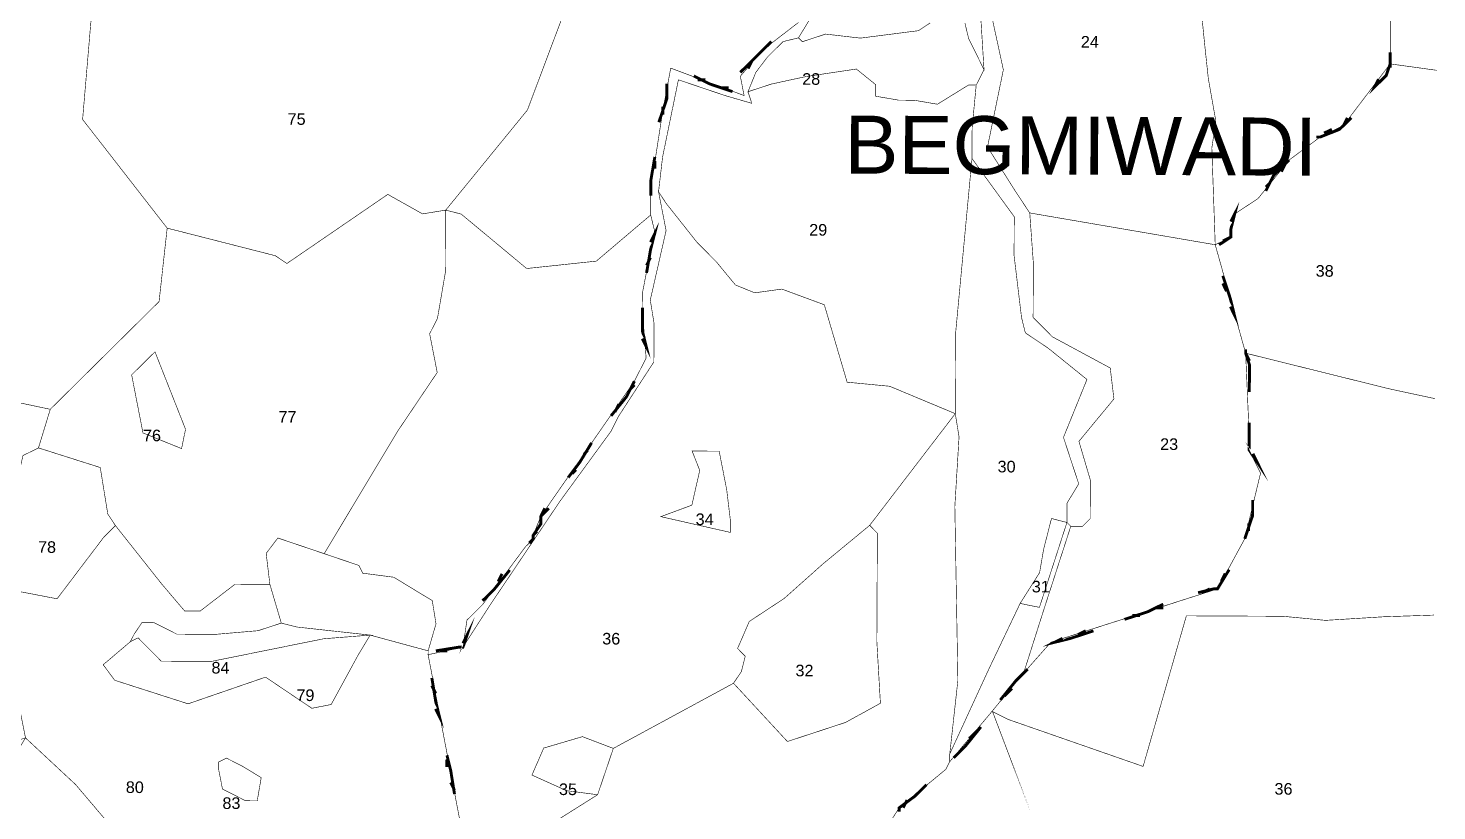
# Model space of a CAD drawing. Header units: metres. Extents: x 318080 to 326887, y 1838772 to 1852662.
# Drawn here: x 325251 to 326720, y 1850601 to 1851417 of the extents above; entities that cross this region are included whole.
import ezdxf

# ---------------------------------------------------------------- set-up
doc = ezdxf.new("R2010")
doc.units = ezdxf.units.M
doc.header["$MEASUREMENT"] = 0
for name, color, linetype in [('SURVEY NO.', 7, 'Continuous'), ('SURVEY PLOT BOUNDARY', 35, 'Continuous'), ('VILLAGE BOUNDARY', 212, 'Continuous'), ('VILLAGE NAME', 3, 'Continuous')]:
    doc.layers.add(name, color=color, linetype=linetype)
doc.styles.add('PDF Arial', font='arial.ttf')
doc.styles.get("Standard").update_dxf_attribs({"font": 'arial.ttf'})

# ---------------------------------------------------------------- blocks, each defined once
blk = doc.blocks.new('22')
at = {"layer": 'SURVEY PLOT BOUNDARY', "lineweight": 18, "const_width": 0.6051104017541854}
for points in [[(326296.3839744861, 1850599.286286938), (326256.5517394994, 1850704.373801677), (326272.6477257683, 1850696.227409682), (326413.594866467, 1850647.135450828), (326458.7232856736, 1850804.261837141), (326559.5662868864, 1850803.776370264), (326603.9177520532, 1850799.528406231), (326664.4429745309, 1850803.271484874), (326716.891029228, 1850805.036221563), (326664.4429745309, 1850803.271484874), (326603.9177520532, 1850799.528406231), (326559.5662868864, 1850803.776370264), (326458.7232856736, 1850804.261837141), (326413.594866467, 1850647.135450828), (326272.6477257683, 1850696.227409682), (326256.5517394994, 1850704.373801677), (326296.3839744861, 1850599.286286938)], [(326073.9078754152, 1850471.254749425), (326159.2568809698, 1850603.980880822), (326207.8557558598, 1850644.091444327), (326211.9282857913, 1850652.140743352), (326252.4985472757, 1850700.358861826), (326289.0157005785, 1850744.562040044), (326317.4071317261, 1850776.700979388), (326491.1289815028, 1850832.346999203), (326519.6175218047, 1850884.657816432), (326536.0825213224, 1850953.164241043), (326524.097908485, 1850977.4286496), (326524.1755954847, 1850993.566084675), (326520.5497658019, 1851078.307037333), (326669.6225446136, 1851041.279317759), (326717.9781365083, 1851030.854224663), (326669.6225446136, 1851041.279317759), (326520.5497658019, 1851078.307037333), (326504.6867564901, 1851134.865734957), (326488.823747583, 1851191.424516624), (326504.9975048937, 1851199.4155593), (326509.1477218251, 1851223.602293399), (326533.4277795412, 1851239.623216181), (326565.8917406203, 1851279.811454549), (326598.2780146996, 1851303.862257841), (326622.5386506658, 1851315.848821854), (326671.2539720132, 1851380.165538377), (326719.6275545931, 1851373.477537923), (326671.2539720132, 1851380.165538377), (326671.7395161664, 1851481.024591638)], [(326252.0578857969, 1851446.734904686), (326267.8432077043, 1851374.038687943), (326251.3198588946, 1851293.429187431), (326279.3422767932, 1851248.915310168), (326295.3605760623, 1851224.631483098), (326299.1418637869, 1851172.165400186), (326298.8699588832, 1851115.684293381), (326318.941450376, 1851095.415406162), (326379.2918771041, 1851062.849255885), (326383.1701895363, 1851030.554967222), (326346.6531202756, 1850986.351788599), (326358.5600461133, 1850945.949944967), (326358.3658286139, 1850905.606357279), (326350.2595282086, 1850897.576477173), (326338.1583848714, 1850897.634733117), (326334.1440361476, 1850901.688510804), (326334.2411448973, 1850921.860304648), (326346.4394810263, 1850941.973842143), (326330.5376282146, 1850990.46382223), (326355.031241138, 1851050.862691873), (326314.8494146524, 1851083.331748774), (326290.7248149779, 1851099.585695737), (326286.7688155461, 1851115.742549326), (326279.0121070442, 1851180.331211099), (326279.2063245436, 1851220.674798786), (326235.1266798339, 1851281.403785986), (326235.2820538334, 1851313.678656137), (326239.5294635565, 1851358.037183675), (326247.6746074617, 1851374.135781319), (326243.9321636416, 1851434.67066581)], [(326671.7395161664, 1851481.024591638), (326671.2539720132, 1851380.165538377), (326622.5386506658, 1851315.848821854), (326598.2780146996, 1851303.862257841), (326565.8917406203, 1851279.811454549), (326533.4277795412, 1851239.623216181), (326509.1477218251, 1851223.602293399), (326504.9975048937, 1851199.4155593), (326488.823747583, 1851191.424516624), (326485.2756048999, 1851292.302904357), (326489.4452435811, 1851320.523997224), (326481.5915099671, 1851364.940780707), (326477.7325352428, 1851401.269428544), (326470.0341760329, 1851477.961166219)], [(326470.0341760329, 1851477.961166219), (326477.7325352428, 1851401.269428544), (326481.5915099671, 1851364.940780707), (326489.4452435811, 1851320.523997224), (326485.2756048999, 1851292.302904357), (326488.823747583, 1851191.424516624), (326295.3605760623, 1851224.631483098), (326279.3422767932, 1851248.915310168), (326251.3198588946, 1851293.429187431), (326267.8432077043, 1851374.038687943), (326252.0578857969, 1851446.734904686)], [(326054.2891233455, 1851423.480266909), (326017.8496566378, 1851395.414439724), (325993.511417714, 1851367.290440231), (325997.447995396, 1851347.099227874), (325920.9432331069, 1851375.708694244), (325912.6622209943, 1851331.369584814), (325900.1725586162, 1851250.740665788), (325900.0366063666, 1851222.500154406), (325843.3315151135, 1851174.35971039), (325770.6857275488, 1851166.640528923), (325702.3843744148, 1851223.451669243), (325686.2688823538, 1851227.563702874), (325771.4820192964, 1851332.049238442), (325812.3436074345, 1851440.78282249)], [(326243.9321636416, 1851434.67066581), (326247.6746074617, 1851374.135781319), (326231.6950676503, 1851406.488326331), (326227.7390686231, 1851422.645263962)], [(326191.4355545696, 1851422.820032199), (326179.295567328, 1851414.809486564), (326118.7509231005, 1851407.032049153), (326082.4668307969, 1851411.241176159), (326058.2257006228, 1851403.28897051), (326054.2114359411, 1851407.342747792), (326078.6079405193, 1851447.569907633)], [(326078.6079405193, 1851447.569907633), (326054.2114359411, 1851407.342747792), (326038.0571003802, 1851403.386063886), (326021.8444995696, 1851387.326303673), (326009.6656692327, 1851371.247124542), (326001.5011035776, 1851351.114168129), (326005.4766088015, 1851338.991672905), (325977.2793951534, 1851347.196321249), (325928.9524247626, 1851363.566780506), (325912.429159995, 1851282.957279589), (325908.2205937717, 1851246.667469588), (325912.1572554958, 1851226.476256826), (325916.0938331778, 1851206.285044469), (325899.6093274633, 1851133.744177452), (325903.5265674375, 1851109.518605921), (325903.3323499381, 1851069.175018234), (325866.7569313854, 1851012.868763709), (325858.6118715224, 1850996.77016566), (325805.8238521591, 1850924.404150922), (325773.3210475801, 1850876.147195017), (325732.6925204413, 1850815.825916194), (325704.2428240439, 1850771.583900545), (325708.4125467673, 1850799.804993008), (325724.6250635358, 1850815.864753625), (325769.2873611485, 1850876.16661353), (325777.3936615538, 1850884.196493637), (325777.4130833037, 1850888.230852406), (325785.5775649167, 1850908.363809223), (325883.0666409458, 1851049.100317765), (325895.2843147826, 1851073.248214433), (325891.4836893502, 1851121.679938172), (325891.5807985045, 1851141.851816058), (325903.9926898407, 1851206.343300414), (325900.0366063666, 1851222.500154406), (325900.1725586162, 1851250.740665788), (325912.6622209943, 1851331.369584814), (325920.9432331069, 1851375.708694244), (325997.447995396, 1851347.099227874), (325993.511417714, 1851367.290440231), (326017.8496566378, 1851395.414439724), (326054.2891233455, 1851423.480266909)], [(326227.7390686231, 1851422.645263962), (326231.6950676503, 1851406.488326331), (326247.6746074617, 1851374.135781319), (326239.5294635565, 1851358.037183675), (326231.462006651, 1851358.076021106), (326199.0951543217, 1851338.059576582), (326174.9122053552, 1851342.210447644), (326158.7773755865, 1851342.288122102), (326134.5945106623, 1851346.438992759), (326134.652775912, 1851358.542069065), (326114.5618626692, 1851374.776597516), (326062.084591305, 1851366.960323078), (326025.7423177938, 1851359.066373374), (326001.5011035776, 1851351.114168129), (326009.6656692327, 1851371.247124542), (326021.8444995696, 1851387.326303673), (326038.0571003802, 1851403.386063886), (326054.2114359411, 1851407.342747792), (326058.2257006228, 1851403.28897051), (326082.4668307969, 1851411.241176159), (326118.7509231005, 1851407.032049153), (326179.295567328, 1851414.809486564), (326191.4355545696, 1851422.820032199)], [(325711.1838190482, 1850537.552170483), (325667.9005505327, 1850763.68995084), (325704.2428240439, 1850771.583900545), (325732.6925204413, 1850815.825916194), (325773.3210475801, 1850876.147195017), (325805.8238521591, 1850924.404150922), (325858.6118715224, 1850996.77016566), (325866.7569313854, 1851012.868763709), (325903.3323499381, 1851069.175018234), (325903.5265674375, 1851109.518605921), (325899.6093274633, 1851133.744177452), (325916.0938331778, 1851206.285044469), (325912.1572554958, 1851226.476256826), (325908.2205937717, 1851246.667469588), (325916.2297854273, 1851234.52555585), (325948.3053115076, 1851194.026618843), (325968.3768030005, 1851173.757731624), (325988.4288727434, 1851149.454485636), (326008.5586294861, 1851141.288674723), (326036.814108384, 1851145.187102685), (326081.1073078965, 1851128.835978304), (326104.921243614, 1851048.032290636), (326149.2727087808, 1851043.784326603), (326217.7100141644, 1851015.213697664), (326128.4049255404, 1850898.644504303), (326079.8060506504, 1850858.533940797), (326039.2940540112, 1850822.418814587), (326002.8740935003, 1850798.387429808), (325990.6369979136, 1850770.205174371), (325998.665527277, 1850762.097619807), (325994.5541538456, 1850745.979603245), (325986.4284316903, 1850733.91536437), (325861.0529740543, 1850665.933244067), (325828.8414957245, 1850678.191669693), (325788.4460299895, 1850666.282780137), (325776.2089344028, 1850638.1005247), (325812.4346774144, 1850621.788321792), (325844.6849992441, 1850617.598613704), (325711.1643972982, 1850533.517811715)], [(325711.1643972982, 1850533.517811715), (325844.6849992441, 1850617.598613704), (325861.0529740543, 1850665.933244067), (325986.4284316903, 1850733.91536437), (326042.6092197372, 1850673.128121225), (326103.2121292146, 1850693.008634943), (326139.6126679756, 1850713.005660953), (326135.889729543, 1850777.574819767), (326136.433538946, 1850890.536949334), (326128.4049255404, 1850898.644504303), (326217.7100141644, 1851015.213697664), (326221.6271700964, 1850990.988126538), (326217.2438921658, 1850918.389087214), (326220.4035994455, 1850736.823440064), (326211.9671292912, 1850660.209460889), (326211.9282857913, 1850652.140743352), (326207.8557558598, 1850644.091444327), (326159.2568809698, 1850603.980880822), (326073.9078754152, 1850471.254749425)], [(325348.3043886816, 1850571.574721391), (325300.1717202369, 1850628.288851973), (325247.966437414, 1850676.953599894)], [(325216.4540580399, 1850834.4489416), (325280.9353639915, 1850822.035166249), (325329.6506857437, 1850886.351966814), (325341.8101783727, 1850898.396786771), (325389.9234250674, 1850837.64829742), (325413.9898435342, 1850809.291273746), (325430.124673303, 1850809.213599288), (325466.564139606, 1850837.279342432), (325502.8676536595, 1850837.104574194), (325514.7745794972, 1850796.702730563), (325490.5333652809, 1850788.750525318), (325446.1430566142, 1850784.929771814), (325405.8058561291, 1850785.123958565), (325381.6618347047, 1850797.34354676), (325369.5606073255, 1850797.401803108), (325361.4349692123, 1850785.337563829), (325357.3623552386, 1850777.288265209), (325329.009767591, 1850753.218043403), (325341.0333079705, 1850737.022351979), (325417.5574079673, 1850712.447244782), (325498.3677611871, 1850740.299382662), (325546.6170445782, 1850707.79148833), (325566.8050665706, 1850711.728753723), (325595.2936064679, 1850764.039486911), (325607.4918585547, 1850784.15302481), (325667.9199722827, 1850767.724309609), (325667.9005505327, 1850763.68995084), (325711.1838190482, 1850537.552170483)]]:
    blk.add_lwpolyline(points, dxfattribs=at)
for points in [[(325324.5159979306, 1851495.579146007), (325320.2880099574, 1851455.254977237), (325316.0989491216, 1851422.999441558), (325307.5459484676, 1851322.179309771), (325395.743997345, 1851208.790053313), (325387.3075267861, 1851132.175990095), (325273.8195732378, 1851019.757667392), (325136.8090102211, 1851048.658413887), (325015.9139392654, 1851073.447126753), (324915.2069743443, 1851102.173104607), (325061.3142633758, 1851287.05461987), (325146.4884727763, 1851383.471438305), (325227.6095743997, 1851475.873400527), (325264.0296189528, 1851499.904784902)], [(325727.6937012402, 1851453.293691216), (325812.3436074345, 1851440.78282249), (325816.3967156161, 1851444.797762745), (325812.3436074345, 1851440.78282249), (325771.4820192964, 1851332.049238442), (325686.2688823538, 1851227.563702874), (325662.0471739297, 1851223.645855994), (325625.840768626, 1851243.992418075), (325520.6144894825, 1851171.878845628), (325508.5521896453, 1851180.00581911), (325395.743997345, 1851208.790053313), (325307.5459484676, 1851322.179309771), (325316.0989491216, 1851422.999441558), (325320.2880099574, 1851455.254977237), (325320.2491664575, 1851447.1862597), (325320.1520577078, 1851427.014465856), (325348.4075366057, 1851430.912893818), (325396.9869897458, 1851466.989098555), (325453.6143939992, 1851498.992107497), (325518.0762782009, 1851482.543973378), (325578.5432354287, 1851474.183975714), (325679.3085496417, 1851457.561073762)], [(326239.5294635565, 1851358.037183675), (326235.2820538334, 1851313.678656137), (326235.1266798339, 1851281.403785986), (326218.1178709131, 1851099.935231808), (326217.8653881639, 1851047.488567814), (326217.7100141644, 1851015.213697664), (326149.2727087808, 1851043.784326603), (326104.921243614, 1851048.032290636), (326081.1073078965, 1851128.835978304), (326036.814108384, 1851145.187102685), (326008.5586294861, 1851141.288674723), (325988.4288727434, 1851149.454485636), (325968.3768030005, 1851173.757731624), (325948.3053115076, 1851194.026618843), (325916.2297854273, 1851234.52555585), (325908.2205937717, 1851246.667469588), (325912.429159995, 1851282.957279589), (325928.9524247626, 1851363.566780506), (325977.2793951534, 1851347.196321249), (326005.4766088015, 1851338.991672905), (326001.5011035776, 1851351.114168129), (326025.7423177938, 1851359.066373374), (326062.084591305, 1851366.960323078), (326114.5618626692, 1851374.776597516), (326134.652775912, 1851358.542069065), (326134.5945106623, 1851346.438992759), (326158.7773755865, 1851342.288122102), (326174.9122053552, 1851342.210447644), (326199.0951543217, 1851338.059576582), (326231.462006651, 1851358.076021106)], [(326334.1440361476, 1850901.688510804), (326318.0286281288, 1850905.80054403), (326309.8057972238, 1850873.564511311), (326305.6555798879, 1850849.37769317), (326285.3316056458, 1850817.199916395), (326252.731608275, 1850748.771167051), (326211.9671292912, 1850660.209460889), (326220.4035994455, 1850736.823440064), (326217.2438921658, 1850918.389087214), (326221.6271700964, 1850990.988126538), (326217.7100141644, 1851015.213697664), (326217.8653881639, 1851047.488567814), (326218.1178709131, 1851099.935231808), (326235.1266798339, 1851281.403785986), (326279.2063245436, 1851220.674798786), (326279.0121070442, 1851180.331211099), (326286.7688155461, 1851115.742549326), (326290.7248149779, 1851099.585695737), (326314.8494146524, 1851083.331748774), (326355.031241138, 1851050.862691873), (326330.5376282146, 1850990.46382223), (326346.4394810263, 1850941.973842143), (326334.2411448973, 1850921.860304648)], [(325625.840768626, 1851243.992418075), (325662.0471739297, 1851223.645855994), (325686.2688823538, 1851227.563702874), (325686.1717736042, 1851207.39190903), (325685.9581343548, 1851163.013962574), (325677.6577000876, 1851114.640410333), (325669.5125561824, 1851098.541812689), (325677.3857955884, 1851058.15938757), (325636.7572688542, 1850997.83819279), (325559.4950583175, 1850869.107667178), (325511.1680879267, 1850885.478126435), (325498.9892575898, 1850869.398947305), (325502.8676536595, 1850837.104574194), (325466.564139606, 1850837.279342432), (325430.124673303, 1850809.213599288), (325413.9898435342, 1850809.291273746), (325389.9234250674, 1850837.64829742), (325341.8101783727, 1850898.396786771), (325333.8009867171, 1850910.538700509), (325325.9665908109, 1850958.989843165), (325261.5242124013, 1850979.472335648), (325273.8195732378, 1851019.757667392), (325387.3075267861, 1851132.175990095), (325395.743997345, 1851208.790053313), (325508.5521896453, 1851180.00581911), (325520.6144894825, 1851171.878845628)], [(325702.3843744148, 1851223.451669243), (325770.6857275488, 1851166.640528923), (325843.3315151135, 1851174.35971039), (325900.0366063666, 1851222.500154406), (325903.9926898407, 1851206.343300414), (325891.5807985045, 1851141.851816058), (325891.4836893502, 1851121.679938172), (325895.2843147826, 1851073.248214433), (325883.0666409458, 1851049.100317765), (325785.5775649167, 1850908.363809223), (325777.4130833037, 1850888.230852406), (325777.3936615538, 1850884.196493637), (325769.2873611485, 1850876.16661353), (325724.6250635358, 1850815.864753625), (325708.4125467673, 1850799.804993008), (325704.2428240439, 1850771.583900545), (325667.9005505327, 1850763.68995084), (325667.9199722827, 1850767.724309609), (325676.1233814377, 1850795.925983559), (325672.2061414635, 1850820.15155509), (325631.9854714781, 1850844.551894453), (325599.7351496483, 1850848.741602541), (325595.7403067165, 1850856.829738592), (325559.4950583175, 1850869.107667178), (325636.7572688542, 1850997.83819279), (325677.3857955884, 1851058.15938757), (325669.5125561824, 1851098.541812689), (325677.6577000876, 1851114.640410333), (325685.9581343548, 1851163.013962574), (325686.1717736042, 1851207.39190903), (325686.2688823538, 1851227.563702874)], [(326317.4071317261, 1850776.700979388), (326289.0157005785, 1850744.562040044), (326309.4950488202, 1850809.014686969), (326338.1583848714, 1850897.634733117), (326350.2595282086, 1850897.576477173), (326358.3658286139, 1850905.606357279), (326358.5600461133, 1850945.949944967), (326346.6531202756, 1850986.351788599), (326383.1701895363, 1851030.554967222), (326379.2918771041, 1851062.849255885), (326318.941450376, 1851095.415406162), (326298.8699588832, 1851115.684293381), (326299.1418637869, 1851172.165400186), (326295.3605760623, 1851224.631483098), (326488.823747583, 1851191.424516624), (326504.6867564901, 1851134.865734957), (326520.5497658019, 1851078.307037333), (326524.1755954847, 1850993.566084675), (326524.097908485, 1850977.4286496), (326536.0825213224, 1850953.164241043), (326519.6175218047, 1850884.657816432), (326491.1289815028, 1850832.346999203)], [(325216.4540580399, 1850834.4489416), (325247.966437414, 1850676.953599894), (325211.6046581107, 1850665.025291825), (325199.4064060239, 1850644.911753925), (325146.9680622017, 1850645.164196621), (325122.7074262355, 1850633.177632608), (325102.5582477429, 1850637.309084752), (325070.2690824133, 1850633.430075303), (325050.1975909204, 1850653.698962522), (325066.4684569809, 1850681.861799041), (325098.7576223105, 1850685.74080849), (325114.970139079, 1850701.800569108), (325086.6953224733, 1850693.867781972), (325058.4204218254, 1850685.934995241), (325038.1741345831, 1850669.894653542), (325002.0454162791, 1850706.378650698), (324937.8555206187, 1850779.307807175), (324915.2069743443, 1851102.173104607), (325015.9139392654, 1851073.447126753), (325136.8090102211, 1851048.658413887), (325273.8195732378, 1851019.757667392), (325261.5242124013, 1850979.472335648), (325245.3504550905, 1850971.481292973), (325216.5123232897, 1850846.552017906)], [(325358.7024563892, 1851055.659104295), (325378.9681653815, 1851075.733804764), (325383.0213576052, 1851079.748744615), (325414.902666186, 1850998.90621992), (325410.7717869625, 1850978.753844994), (325370.5122734772, 1850995.08546682)], [(325370.5122734772, 1850995.08546682), (325410.7717869625, 1850978.753844994), (325414.902666186, 1850998.90621992), (325383.0213576052, 1851079.748744615), (325378.9681653815, 1851075.733804764), (325358.7024563892, 1851055.659104295)], [(325341.8101783727, 1850898.396786771), (325329.6506857437, 1850886.351966814), (325280.9353639915, 1850822.035166249), (325216.4540580399, 1850834.4489416), (325216.5123232897, 1850846.552017906), (325245.3504550905, 1850971.481292973), (325261.5242124013, 1850979.472335648), (325325.9665908109, 1850958.989843165), (325333.8009867171, 1850910.538700509)], [(325943.2228501746, 1850976.190579801), (325971.4589073226, 1850976.054648995), (325979.3320626865, 1850935.672224281), (325983.2104591607, 1850903.377935213), (325983.1521939109, 1850891.274858907), (325910.6229368459, 1850907.761830052), (325942.9509456754, 1850919.709557039), (325951.1931983303, 1850955.979948526)], [(325910.6229368459, 1850907.761830052), (325983.1521939109, 1850891.274858907), (325983.2104591607, 1850903.377935213), (325979.3320626865, 1850935.672224281), (325971.4589073226, 1850976.054648995), (325943.2228501746, 1850976.190579801), (325951.1931983303, 1850955.979948526), (325942.9509456754, 1850919.709557039)], [(326135.889729543, 1850777.574819767), (326139.6126679756, 1850713.005660953), (326103.2121292146, 1850693.008634943), (326042.6092197372, 1850673.128121225), (325986.4284316903, 1850733.91536437), (325994.5541538456, 1850745.979603245), (325998.665527277, 1850762.097619807), (325990.6369979136, 1850770.205174371), (326002.8740935003, 1850798.387429808), (326039.2940540112, 1850822.418814587), (326079.8060506504, 1850858.533940797), (326128.4049255404, 1850898.644504303), (326136.433538946, 1850890.536949334)], [(326338.1583848714, 1850897.634733117), (326309.4950488202, 1850809.014686969), (326289.0157005785, 1850744.562040044), (326252.4985472757, 1850700.358861826), (326211.9282857913, 1850652.140743352), (326211.9671292912, 1850660.209460889), (326252.731608275, 1850748.771167051), (326285.3316056458, 1850817.199916395), (326305.4807841384, 1850813.068464251), (326334.1440361476, 1850901.688510804)], [(326334.1440361476, 1850901.688510804), (326305.4807841384, 1850813.068464251), (326285.3316056458, 1850817.199916395), (326305.6555798879, 1850849.37769317), (326309.8057972238, 1850873.564511311), (326318.0286281288, 1850905.80054403)], [(325676.1233814377, 1850795.925983559), (325667.9199722827, 1850767.724309609), (325607.4918585547, 1850784.15302481), (325530.889987516, 1850792.590697336), (325514.7745794972, 1850796.702730563), (325502.8676536595, 1850837.104574194), (325498.9892575898, 1850869.398947305), (325511.1680879267, 1850885.478126435), (325559.4950583175, 1850869.107667178), (325595.7403067165, 1850856.829738592), (325599.7351496483, 1850848.741602541), (325631.9854714781, 1850844.551894453), (325672.2061414635, 1850820.15155509)], [(325514.7745794972, 1850796.702730563), (325530.889987516, 1850792.590697336), (325607.4918585547, 1850784.15302481), (325559.0677794142, 1850780.351690223), (325441.973417933, 1850756.708678946), (325389.5349900686, 1850756.961122045), (325365.4492338941, 1850781.283786547), (325357.3623552386, 1850777.288265209), (325361.4349692123, 1850785.337563829), (325369.5606073255, 1850797.401803108), (325381.6618347047, 1850797.34354676), (325405.8058561291, 1850785.123958565), (325446.1430566142, 1850784.929771814), (325490.5333652809, 1850788.750525318)], [(325357.3623552386, 1850777.288265209), (325365.4492338941, 1850781.283786547), (325389.5349900686, 1850756.961122045), (325441.973417933, 1850756.708678946), (325559.0677794142, 1850780.351690223), (325607.4918585547, 1850784.15302481), (325595.2936064679, 1850764.039486911), (325566.8050665706, 1850711.728753723), (325546.6170445782, 1850707.79148833), (325498.3677611871, 1850740.299382662), (325417.5574079673, 1850712.447244782), (325341.0333079705, 1850737.022351979), (325329.009767591, 1850753.218043403)], [(325300.1717202369, 1850628.288851973), (325348.3043886816, 1850571.574721391), (325460.6465430255, 1850445.965876334), (325476.7036857945, 1850429.750766801), (325436.2111113099, 1850397.670083402), (325359.1820458146, 1850317.351862611), (325265.9014515621, 1850212.905080432), (325241.6214778881, 1850196.884157245), (325177.1790994784, 1850217.366649729), (325173.1453290046, 1850217.386068646), (325152.996150512, 1850221.51752079), (325148.9624640804, 1850221.536939304), (325120.7458286823, 1850225.707228879), (325116.7121422506, 1850225.726647392), (325080.4474716971, 1850233.970133167), (325003.8262629505, 1850238.37344652), (325003.8456847005, 1850242.407805289), (325040.4598631155, 1850306.782861798), (325154.4722039121, 1850528.128871258), (325122.7074262355, 1850633.177632608), (325146.9680622017, 1850645.164196621), (325183.1938052133, 1850628.851993713), (325223.5698491982, 1850636.726524499), (325247.966437414, 1850676.953599894)], [(325861.0529740543, 1850665.933244067), (325844.6849992441, 1850617.598613704), (325812.4346774144, 1850621.788321792), (325776.2089344028, 1850638.1005247), (325788.4460299895, 1850666.282780137), (325828.8414957245, 1850678.191669693)], [(325449.496981798, 1850643.707796394), (325449.5358252978, 1850651.776513931), (325457.6227039532, 1850655.772035269), (325473.7187742643, 1850647.625642869), (325493.829109257, 1850635.425473188), (325489.6788082835, 1850611.238739493), (325477.5776649464, 1850611.296995437), (325453.433643522, 1850623.516583632)], [(325453.433643522, 1850623.516583632), (325477.5776649464, 1850611.296995437), (325489.6788082835, 1850611.238739493), (325493.829109257, 1850635.425473188), (325473.7187742643, 1850647.625642869), (325457.6227039532, 1850655.772035269), (325449.5358252978, 1850651.776513931), (325449.496981798, 1850643.707796394)]]:
    blk.add_lwpolyline(points, close=True, dxfattribs=at)
at = {"layer": 'VILLAGE BOUNDARY', "lineweight": 50, "const_width": 3.025552008770927}
for points in [[(326025.9559570432, 1851403.44431983), (326017.8496566378, 1851395.414439724), (326013.7965484562, 1851391.399499468), (325993.5308394639, 1851371.324799)], [(326017.8496566378, 1851395.414439724), (326021.9027648194, 1851399.429379979)], [(326001.6176340772, 1851375.320320742), (326005.6902480509, 1851383.369619362)], [(326659.0751416764, 1851364.086359246), (326655.0026117449, 1851356.037060222), (326667.1620203318, 1851368.081880584), (326671.2539720132, 1851380.165538377), (326671.3122372631, 1851392.268614683)], [(326671.2733937632, 1851384.199897146), (326671.2539720132, 1851380.165538377), (326671.2345502633, 1851376.131179608)], [(325945.1067603234, 1851367.523464413), (325961.2027465923, 1851359.377072418), (325985.3662738088, 1851351.191842587)], [(325916.7930161756, 1851351.521960144), (325916.8318596755, 1851359.590677682), (325916.7541726758, 1851343.453242607), (325912.6622209943, 1851331.369584814), (325908.5701852707, 1851319.285927425)], [(325957.1884819106, 1851363.4308497), (325949.1210250051, 1851363.469687131)], [(325981.3519250849, 1851355.245620274), (325973.2845522217, 1851355.2844573)], [(325912.6427992443, 1851327.335226045), (325912.6622209943, 1851331.369584814), (325912.6816427442, 1851335.403943583)], [(326630.6448670289, 1851323.878702365), (326622.5386506658, 1851315.848821854), (326618.485458442, 1851311.833882003), (326598.2780146996, 1851303.862257841), (326594.2443282679, 1851303.881676354)], [(326622.5386506658, 1851315.848821854), (326626.6111805973, 1851323.898120878)], [(326602.3312069233, 1851307.877197692), (326610.4180015366, 1851311.872719434)], [(325900.1337151164, 1851242.67194825), (325900.1725586162, 1851250.740665788), (325900.2114021161, 1851258.809383325), (325904.3617030896, 1851282.99611702)], [(325904.3422813396, 1851278.961758251), (325904.3034378397, 1851270.893040714)], [(326541.5340799465, 1851247.653096287), (326549.6791398096, 1851263.751694336), (326565.8917406203, 1851279.811454549)], [(326561.8386324387, 1851275.796514293), (326557.766018465, 1851267.747215673)], [(325900.1919803662, 1851254.775024557), (325900.1725586162, 1851250.740665788), (325900.1531368663, 1851246.706307019)], [(326545.6066098781, 1851255.702395311), (326541.5535016964, 1851251.687455056)], [(326505.0751918935, 1851215.552994375), (326509.1477218251, 1851223.602293399), (326505.0363483937, 1851207.484276837), (326504.9975048937, 1851199.4155593), (326492.8575180568, 1851191.405097706)], [(325899.9006541171, 1851194.259643025), (325903.9732680907, 1851202.308941645), (325899.8618106171, 1851186.190925488), (325895.7115936858, 1851162.004191388)], [(326496.9106262384, 1851195.420037962), (326504.9975048937, 1851199.4155593)], [(325895.7504371858, 1851170.072908926), (325899.8229671173, 1851178.12220795)], [(326504.6479129902, 1851126.79701742), (326508.642755922, 1851118.708881369), (326504.6867564901, 1851134.865734957), (326496.7358304889, 1851159.110809043)], [(326496.696986989, 1851151.042091506), (326500.6919139629, 1851142.95395505)], [(325891.3477371006, 1851093.43942679), (325895.3425800324, 1851085.35129074), (325891.3865806005, 1851101.508144328), (325891.4836893502, 1851121.679938172), (325891.5031111002, 1851125.71429694)], [(325891.4836893502, 1851121.679938172), (325891.4448458503, 1851113.611220634)], [(326520.5691875518, 1851082.341396101), (326520.5497658019, 1851078.307037333), (326524.5251869837, 1851066.184542513), (326524.3892347341, 1851037.944031132)], [(326524.5446087336, 1851070.218901282), (326520.5497658019, 1851078.307037333)], [(325883.0666409458, 1851049.100317765), (325874.9214970406, 1851033.001720121), (325858.6895585221, 1851012.907600735)], [(325878.9940269722, 1851041.051019146), (325883.0472191959, 1851045.065958997)], [(326524.428078234, 1851046.012748669), (326524.4669217339, 1851054.081466207)], [(325862.7426667037, 1851016.922540991), (325866.8151966353, 1851024.971840015)], [(326528.1121731667, 1850973.374872318), (326532.1071001406, 1850965.286735863), (326524.097908485, 1850977.4286496), (326524.1755954847, 1850993.566084675), (326524.2338607346, 1851005.669160982)], [(326524.1950172347, 1850997.600443444), (326524.1755954847, 1850993.566084675), (326524.1561737348, 1850989.531725907)], [(325814.0078395642, 1850948.571466104), (325826.186669901, 1850964.650645234), (325838.38500603, 1850984.764182729)], [(325834.3123920563, 1850976.71488411), (325830.2592838747, 1850972.699943854)], [(325822.1141399695, 1850956.60134621), (325818.0610317879, 1850952.586405955)], [(326527.8402686675, 1850916.893849556), (326527.8791121674, 1850924.962567093), (326527.8014251677, 1850908.825132018), (326519.6175218047, 1850884.657816432)], [(325793.6838653221, 1850916.393689329), (325785.5775649167, 1850908.363809223), (325785.5387214168, 1850900.295091685), (325777.4130833037, 1850888.230852406), (325777.3936615538, 1850884.196493637), (325773.34046933, 1850880.181553786)], [(325785.5775649167, 1850908.363809223), (325789.6501788904, 1850916.413107842)], [(326523.6900517362, 1850892.707115456), (326523.7288952361, 1850900.775832994)], [(325777.3936615538, 1850884.196493637), (325777.4130833037, 1850888.230852406), (325781.4661914853, 1850892.245792661)], [(325732.7507856911, 1850827.928992501), (325724.6444852857, 1850819.899112394), (325736.8039779149, 1850831.943932352), (325753.0359164333, 1850852.038051738)], [(326470.9409595103, 1850828.40973381), (326487.0952110291, 1850832.366418121), (326491.1289815028, 1850832.346999203), (326503.3272335897, 1850852.460537102)], [(325744.9490377779, 1850848.0425304), (325740.8765078464, 1850839.993231376)], [(326499.2741254081, 1850848.445596847), (326495.2015114344, 1850840.396298227)], [(326483.0615245974, 1850832.385836634), (326474.974645942, 1850828.390315296)], [(326434.579180207, 1850816.481425741), (326418.4055069384, 1850808.490382661), (326394.1642927222, 1850800.538177417)], [(326426.4923855938, 1850812.485903999), (326434.5597584571, 1850812.447066972)], [(325704.2622457939, 1850775.618259313), (325708.3348597675, 1850783.667557933), (325704.2428240439, 1850771.583900545), (325700.2091376123, 1850771.603319058), (325675.9874291881, 1850767.685472178)], [(326402.2511713775, 1850804.533698754), (326410.318628283, 1850804.494861323)], [(326329.5276968131, 1850780.677082212), (326321.4408181577, 1850776.681560875), (326337.5951537185, 1850780.638244781), (326361.8362838927, 1850788.59045043)], [(326353.7688269872, 1850788.629287861), (326345.682032374, 1850784.633766119)], [(325680.0211156197, 1850767.666053664), (325688.0885725252, 1850767.627216233)], [(326284.9625923969, 1850740.547099789), (326289.0157005785, 1850744.562040044), (326293.0688087601, 1850748.5769803), (326289.0157005785, 1850744.562040044), (326280.9094001732, 1850736.532159938), (326264.6774616548, 1850716.438040552)], [(325675.696102939, 1850707.170090646), (325679.6909458708, 1850699.081954596), (325675.7349464389, 1850715.238808184), (325671.8177064647, 1850739.464379714)], [(325671.7788629648, 1850731.395662177), (325675.7737899388, 1850723.307525721)], [(326268.7305698363, 1850720.452980807), (326276.8368702417, 1850728.482860914)], [(326224.0877784204, 1850664.185563309), (326215.981478015, 1850656.155683202), (326228.140886602, 1850668.200503564), (326244.3729091626, 1850688.294622546)], [(326240.3197169388, 1850684.279682695), (326232.2134165335, 1850676.249802589)], [(325687.505920027, 1850646.596453171), (325687.5447635269, 1850654.665170708)], [(325687.5641852768, 1850658.699529477), (325691.5201847087, 1850642.542675889), (325695.4374246828, 1850618.317104358)], [(325695.4568464328, 1850622.351463127), (325691.4619194589, 1850630.439599582)], [(326179.5031682121, 1850620.021222521), (326187.6094686174, 1850628.051102628), (326175.4500600305, 1850616.006282266), (326159.2568809698, 1850603.980880822), (326159.2374592198, 1850599.946522053)], [(326163.2906514436, 1850603.961461904), (326167.3631813751, 1850612.010760928)]]:
    blk.add_lwpolyline(points, dxfattribs=at)
at = {"layer": 'SURVEY NO.', "char_height": 12.10220803508371, "attachment_point": 7, "rotation": 359.72417532255724, "style": 'PDF Arial'}
for s, insert in [('24', (326348.6308067524, 1851397.164243904)), ('28', (326058.0087285471, 1851358.218716861)), ('75', (325521.3103396541, 1851316.423454111)), ('29', (326065.3187372049, 1851200.839887449)), ('38', (326593.5418124437, 1851157.952453486)), ('77', (325511.7474075986, 1851005.816582305)), ('76', (325370.4700971509, 1850986.324442089)), ('23', (326431.3190313513, 1850977.182971854)), ('30', (326261.7862420057, 1850953.792403676)), ('34', (325946.884190531, 1850898.826037489)), ('78', (325260.9964923266, 1850869.852341699)), ('31', (326297.487681811, 1850828.552513607)), ('36', (325849.4728851392, 1850774.226879575)), ('84', (325441.9118198568, 1850743.913295447)), ('32', (326051.0035135653, 1850740.98107567)), ('79', (325530.5176414408, 1850715.245573537)), ('80', (325352.567887733, 1850619.275384548)), ('35', (325804.3444659326, 1850617.100493262)), ('36', (326550.6020966573, 1850617.54239714)), ('83', (325453.333201946, 1850602.652482596))]:
    blk.add_mtext(s, dxfattribs=dict(at, insert=insert))
at = {"layer": 'VILLAGE NAME', "insert": (326101.9314049197, 1851264.901135659), "char_height": 60.51104017541854, "attachment_point": 7, "rotation": 359.72417532255724}
blk.add_mtext('BEGMIWADI', dxfattribs=at)

msp = doc.modelspace()

# ---------------------------------------------------------------- block references
msp.add_blockref('22', (0, 0))

doc.saveas('drawing.dxf')
